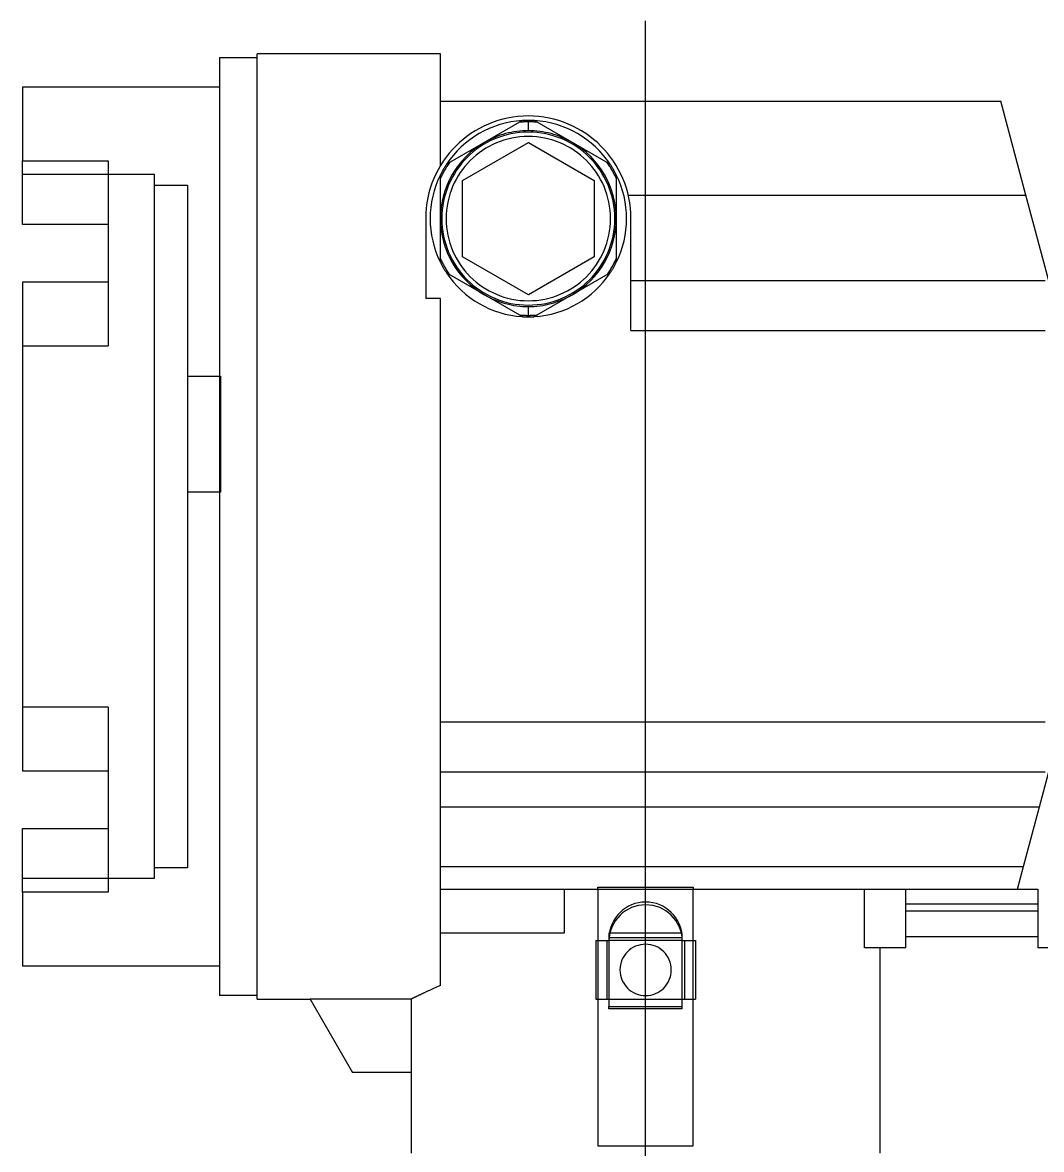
# Model space of a CAD drawing. Header units: metres. Extents: x 0 to 21025, y 0 to 14850.
# Drawn here: x 2090.7 to 2229.7, y 13331.5 to 13485.2 of the extents above; entities that cross this region are included whole.
import ezdxf

# ---------------------------------------------------------------- set-up
doc = ezdxf.new("R2010")
doc.units = ezdxf.units.M
doc.header["$LTSCALE"] = 25
doc.linetypes.add('DASHDOT', pattern=[25.4, 12.7, -6.35, 0, -6.35])
doc.layers.add('SFU', color=3, linetype='DASHDOT')

msp = doc.modelspace()

# ---------------------------------------------------------------- linework, layer by layer
at = {"layer": 'SFU'}
for p, q in [((2175.712, 13167.984), (2175.712, 13489.484)), ((2122.712, 13351.984), (2122.712, 13480.984)), ((2147.712, 13480.984), (2122.712, 13480.984)), ((2147.712, 13465.695), (2147.712, 13480.984)), ((2117.592, 13480.484), (2117.592, 13352.484)), ((2117.592, 13480.484), (2122.712, 13480.484)), ((2090.712, 13476.484), (2090.712, 13466.369)), ((2090.712, 13476.484), (2117.592, 13476.484)), ((2147.712, 13474.484), (2224.147, 13474.484)), ((2227.576, 13461.687), (2224.147, 13474.484)), ((2148.547, 13465.894), (2158.876, 13471.858)), ((2159.712, 13470.484), (2159.712, 13471.684)), ((2160.547, 13471.858), (2170.876, 13465.894)), ((2150.712, 13463.68), (2159.712, 13468.876)), ((2159.712, 13468.876), (2168.712, 13463.68)), ((2090.712, 13466.369), (2102.412, 13466.369)), ((2090.712, 13457.674), (2090.712, 13466.369)), ((2102.412, 13466.369), (2102.412, 13449.823)), ((2108.712, 13464.484), (2090.712, 13464.484)), ((2108.712, 13368.484), (2108.712, 13464.484)), ((2147.712, 13452.52), (2147.712, 13464.447)), ((2171.712, 13464.447), (2171.712, 13452.52)), ((2108.712, 13463.044), (2113.212, 13463.044)), ((2113.212, 13463.044), (2113.212, 13369.924)), ((2150.712, 13453.288), (2150.712, 13463.68)), ((2168.712, 13463.68), (2168.712, 13453.288)), ((2173.34, 13461.687), (2227.576, 13461.687)), ((2230.712, 13449.984), (2227.576, 13461.687)), ((2145.712, 13458.484), (2145.712, 13447.596)), ((2173.712, 13443.204), (2173.712, 13458.484)), ((2102.412, 13457.674), (2090.712, 13457.674)), ((2159.712, 13448.091), (2150.712, 13453.288)), ((2168.712, 13453.288), (2159.712, 13448.091)), ((2158.876, 13445.11), (2148.547, 13451.073)), ((2170.876, 13451.073), (2160.547, 13445.11)), ((2090.712, 13449.823), (2090.712, 13383.145)), ((2102.412, 13449.823), (2090.712, 13449.823)), ((2102.412, 13449.823), (2102.412, 13441.128)), ((2230.212, 13449.984), (2173.712, 13449.984)), ((2147.712, 13447.596), (2145.712, 13447.596)), ((2147.712, 13353.872), (2147.712, 13447.596)), ((2159.712, 13445.284), (2159.712, 13446.484)), ((2173.712, 13443.204), (2230.212, 13443.204)), ((2090.712, 13441.128), (2102.412, 13441.128)), ((2113.212, 13436.97), (2117.712, 13436.97)), ((2117.712, 13436.97), (2117.712, 13421.14)), ((2117.712, 13421.14), (2113.212, 13421.14)), ((2102.412, 13391.839), (2090.712, 13391.839)), ((2102.412, 13391.839), (2102.412, 13383.145)), ((2230.212, 13389.763), (2147.712, 13389.763)), ((2090.712, 13383.145), (2102.412, 13383.145)), ((2102.412, 13383.145), (2102.412, 13366.599)), ((2147.712, 13382.984), (2230.212, 13382.984)), ((2229.443, 13378.248), (2230.712, 13382.984)), ((2147.712, 13378.248), (2229.443, 13378.248)), ((2147.712, 13378.248), (2229.443, 13378.248)), ((2227.254, 13370.081), (2229.443, 13378.248)), ((2090.712, 13375.293), (2102.412, 13375.293)), ((2090.712, 13366.599), (2090.712, 13375.293)), ((2113.212, 13369.924), (2108.712, 13369.924)), ((2147.712, 13370.081), (2227.254, 13370.081)), ((2147.712, 13370.081), (2227.254, 13370.081)), ((2226.424, 13366.984), (2227.254, 13370.081)), ((2090.712, 13368.484), (2108.712, 13368.484)), ((2169.212, 13366.984), (2169.212, 13367.25)), ((2169.212, 13367.25), (2182.212, 13367.25)), ((2182.212, 13367.25), (2182.212, 13366.984)), ((2090.712, 13366.599), (2090.712, 13356.484)), ((2102.412, 13366.599), (2090.712, 13366.599)), ((2147.712, 13366.984), (2226.424, 13366.984)), ((2164.576, 13366.984), (2164.576, 13360.984)), ((2169.212, 13366.984), (2169.212, 13331.984)), ((2182.212, 13331.984), (2182.212, 13366.984)), ((2205.574, 13358.984), (2205.574, 13366.984)), ((2211.212, 13358.984), (2211.212, 13366.984)), ((2226.424, 13366.984), (2229.212, 13366.984)), ((2229.212, 13366.984), (2229.212, 13358.984)), ((2211.212, 13364.984), (2229.212, 13364.984)), ((2211.212, 13364.034), (2229.212, 13364.034)), ((2164.576, 13360.984), (2147.712, 13360.984)), ((2170.712, 13360.984), (2170.712, 13350.984)), ((2180.712, 13360.984), (2170.712, 13360.984)), ((2180.712, 13350.984), (2180.712, 13360.984)), ((2168.912, 13359.984), (2168.912, 13351.984)), ((2168.912, 13359.984), (2170.412, 13359.984)), ((2170.412, 13359.984), (2170.412, 13351.984)), ((2170.412, 13359.984), (2170.712, 13359.984)), ((2180.712, 13360.372), (2170.712, 13360.372)), ((2180.712, 13359.984), (2170.712, 13359.984)), ((2180.712, 13359.984), (2181.012, 13359.984)), ((2181.012, 13359.984), (2182.512, 13359.984)), ((2181.012, 13359.984), (2181.012, 13351.984)), ((2182.512, 13359.984), (2182.512, 13351.984)), ((2229.212, 13360.484), (2211.212, 13360.484)), ((2211.212, 13358.984), (2205.574, 13358.984)), ((2207.712, 13330.984), (2207.712, 13358.984)), ((2232.712, 13358.984), (2229.212, 13358.984)), ((2117.592, 13356.484), (2090.712, 13356.484)), ((2122.712, 13352.484), (2117.592, 13352.484)), ((2122.712, 13351.984), (2129.938, 13351.984)), ((2143.747, 13352.001), (2129.928, 13352.001)), ((2129.928, 13352.001), (2135.712, 13341.984)), ((2143.747, 13352.001), (2143.747, 13341.984)), ((2168.912, 13351.984), (2170.412, 13351.984)), ((2170.412, 13351.984), (2170.712, 13351.984)), ((2170.712, 13351.984), (2180.712, 13351.984)), ((2180.712, 13351.984), (2181.012, 13351.984)), ((2181.012, 13351.984), (2182.512, 13351.984)), ((2170.712, 13350.984), (2180.712, 13350.984)), ((2170.712, 13350.684), (2170.712, 13350.984)), ((2180.712, 13350.684), (2170.712, 13350.684)), ((2180.712, 13350.684), (2180.712, 13350.984)), ((2143.747, 13341.984), (2135.712, 13341.984)), ((2143.712, 13341.984), (2143.712, 13330.984)), ((2169.212, 13331.984), (2182.212, 13331.984))]:
    msp.add_line(p, q, dxfattribs=at)
for centre, radius, start, end in [((2159.712, 13458.484), 14, 90, 180), ((2159.712, 13458.484), 13.4, 93.57561, 146.42439), ((2159.712, 13458.484), 13.2, 90, 95.38002), ((2159.712, 13458.484), 13.4, 90, 93.57561), ((2159.712, 13458.484), 14, 0, 90), ((2159.712, 13458.484), 13.4, 86.42439, 90), ((2159.712, 13458.484), 13.2, 84.61998, 90), ((2159.712, 13458.484), 13.4, 33.57561, 86.42439), ((2159.712, 13458.484), 11.8, 90, 270), ((2159.712, 13458.484), 12, 90, 120), ((2159.712, 13458.484), 12, 60, 90), ((2159.712, 13458.484), 11.8, 270, 90), ((2159.712, 13458.484), 12, 120, 180), ((2159.712, 13458.484), 11.21, 90, 270), ((2159.712, 13458.484), 11.21, 270, 90), ((2159.712, 13458.484), 12, 0, 60), ((2159.712, 13458.484), 13.2, 144.61998, 155.38002), ((2159.712, 13458.484), 13.4, 146.42439, 153.57561), ((2159.712, 13458.484), 13.2, 24.61998, 35.38002), ((2159.712, 13458.484), 13.4, 26.42439, 33.57561), ((2159.712, 13458.484), 13.4, 153.57561, 206.42439), ((2159.712, 13458.484), 13.4, 333.57561, 26.42439), ((2159.712, 13458.484), 12, 180, 240), ((2159.712, 13458.484), 12, 300, 0), ((2159.712, 13458.484), 13.2, 204.61998, 215.38002), ((2159.712, 13458.484), 13.4, 206.42439, 213.57561), ((2159.712, 13458.484), 13.2, 324.61998, 335.38002), ((2159.712, 13458.484), 13.4, 326.42439, 333.57561), ((2159.712, 13458.484), 13.4, 213.57561, 266.42439), ((2159.712, 13458.484), 13.4, 273.57561, 326.42439), ((2159.712, 13458.484), 12, 240, 270), ((2159.712, 13458.484), 12, 270, 300), ((2159.712, 13458.484), 13.2, 264.61998, 270), ((2159.712, 13458.484), 13.4, 266.42439, 270), ((2159.712, 13458.484), 13.2, 270, 275.38002), ((2159.712, 13458.484), 13.4, 270, 273.57561), ((2175.712, 13360.24), 5.002, 1.51368, 178.48632), ((2175.712, 13359.852), 5.002, 1.51368, 178.48632), ((2175.712, 13355.984), 3.5, 90, 270), ((2175.712, 13355.984), 3.5, 270, 90)]:
    msp.add_arc(centre, radius, start, end, dxfattribs=at)
msp.add_open_spline([(2147.712, 13353.872), (2147.154, 13353.619), (2146.041, 13353.113), (2144.861, 13352.547), (2144.037, 13352.145), (2143.843, 13352.049), (2143.747, 13352.001)], degree=3, knots=[0, 0, 0, 0, 0.25291845, 0.50519385, 0.75490018, 1, 1, 1, 1], dxfattribs=at)

doc.saveas('drawing.dxf')
